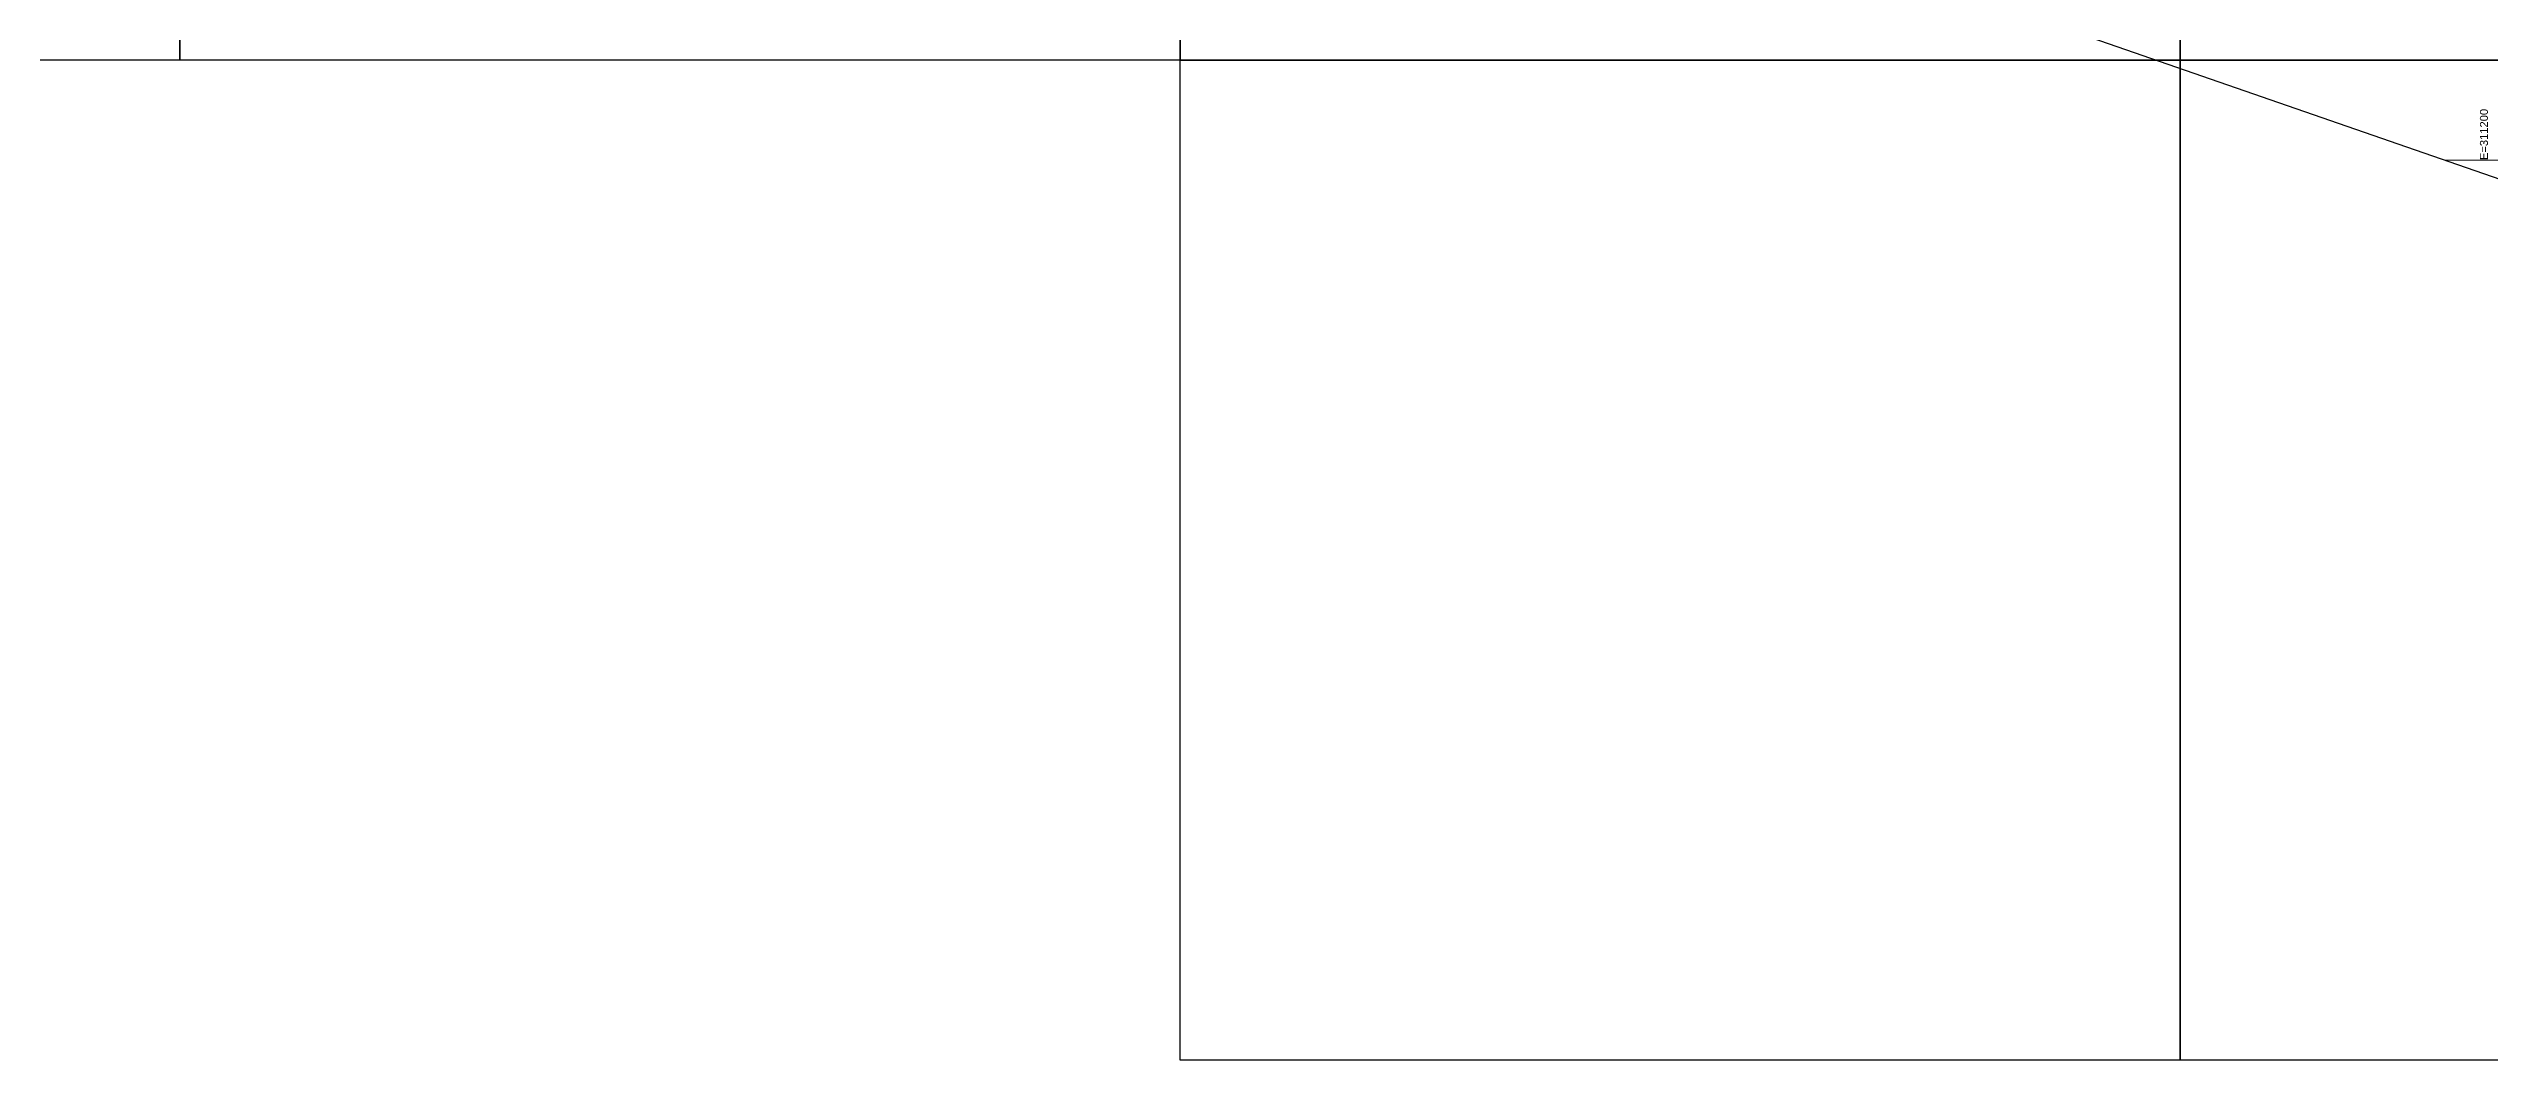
# Model space of a CAD drawing. Header units: metres. Extents: x 307545 to 341809, y 7387092 to 7434457.
# Drawn here: x 309979 to 311199, y 7431750 to 7432256 of the extents above; entities that cross this region are included whole.
import ezdxf
from ezdxf.enums import TextEntityAlignment as Align

# ---------------------------------------------------------------- set-up
doc = ezdxf.new("R2010")
doc.units = ezdxf.units.M
doc.header["$LTSCALE"] = 10
doc.layers.add('A-IMAGENS', color=255, linetype='Continuous')
doc.layers.add('F-SC-MALHA-TXT', color=8, linetype='Continuous')
doc.layers.add('A-VIEWPORTS', color=2, linetype='Continuous', plot=False)
doc.layers.add('F-VT-MALHA', color=8, linetype='Continuous', lineweight=0)
doc.styles.add('Arial', font='arial.ttf')
picture_1 = doc.add_image_def('image4.jpg', size_in_pixel=(5000, 5000))
picture_2 = doc.add_image_def('image6.jpg', size_in_pixel=(5000, 5000))
picture_3 = doc.add_image_def('image8.jpg', size_in_pixel=(5000, 5000))
picture_4 = doc.add_image_def('image10.jpg', size_in_pixel=(5000, 5000))
picture_5 = doc.add_image_def('image11.jpg', size_in_pixel=(5000, 5000))
picture_6 = doc.add_image_def('image51.jpg', size_in_pixel=(5000, 5000))

# ---------------------------------------------------------------- blocks, each defined once
blk = doc.blocks.new('*U78')
at = {"layer": 'A-VIEWPORTS', "color": 2, "linetype": 'Continuous', "lineweight": -3}
blk.add_lwpolyline([(311537.9, 7432074.9), (310262.8, 7432516.9), (310450.8, 7433059.2), (311725.9, 7432617.3)], close=True, dxfattribs=at)

msp = doc.modelspace()

# ---------------------------------------------------------------- linework, layer by layer
at = {"layer": 'F-VT-MALHA'}
msp.add_line((311177.1, 7432200), (311401.8, 7432200), dxfattribs=at)

# ---------------------------------------------------------------- block references
at = {"layer": 'A-VIEWPORTS', "color": 2, "linetype": 'Continuous', "lineweight": -3}
msp.add_blockref('*U78', (0, 0), dxfattribs=at)

# ---------------------------------------------------------------- texts
at = {"layer": 'F-SC-MALHA-TXT', "style": 'Arial'}
msp.add_text('E=311200', height=4, rotation=90, dxfattribs=at).set_placement((311200, 7432200), align=Align.BOTTOM_LEFT)

# ---------------------------------------------------------------- pictures from other files: only their frames are drawn
at = {"layer": 'A-IMAGENS', "transparency": 33554687}
image = msp.add_image(picture_6, insert=(309544.9, 7432250), size_in_units=(500, 500), dxfattribs=dict(at, brightness=90))
image.dxf.flags = 6
image = msp.add_image(picture_2, insert=(310044.9, 7432250), size_in_units=(500, 500), dxfattribs=dict(at, brightness=90))
image.dxf.flags = 6
image = msp.add_image(picture_1, insert=(310544.9, 7432250), size_in_units=(500, 500), dxfattribs=dict(at, brightness=90))
image.dxf.flags = 6
image = msp.add_image(picture_3, insert=(311044.9, 7432250), size_in_units=(500, 500), dxfattribs=dict(at, brightness=90))
image.dxf.flags = 6
image = msp.add_image(picture_4, insert=(310544.9, 7431750), size_in_units=(500, 500), dxfattribs=dict(at, brightness=90))
image.dxf.flags = 6
image = msp.add_image(picture_5, insert=(311044.9, 7431750), size_in_units=(500, 500), dxfattribs=dict(at, brightness=90))
image.dxf.flags = 6

doc.saveas('drawing.dxf')
